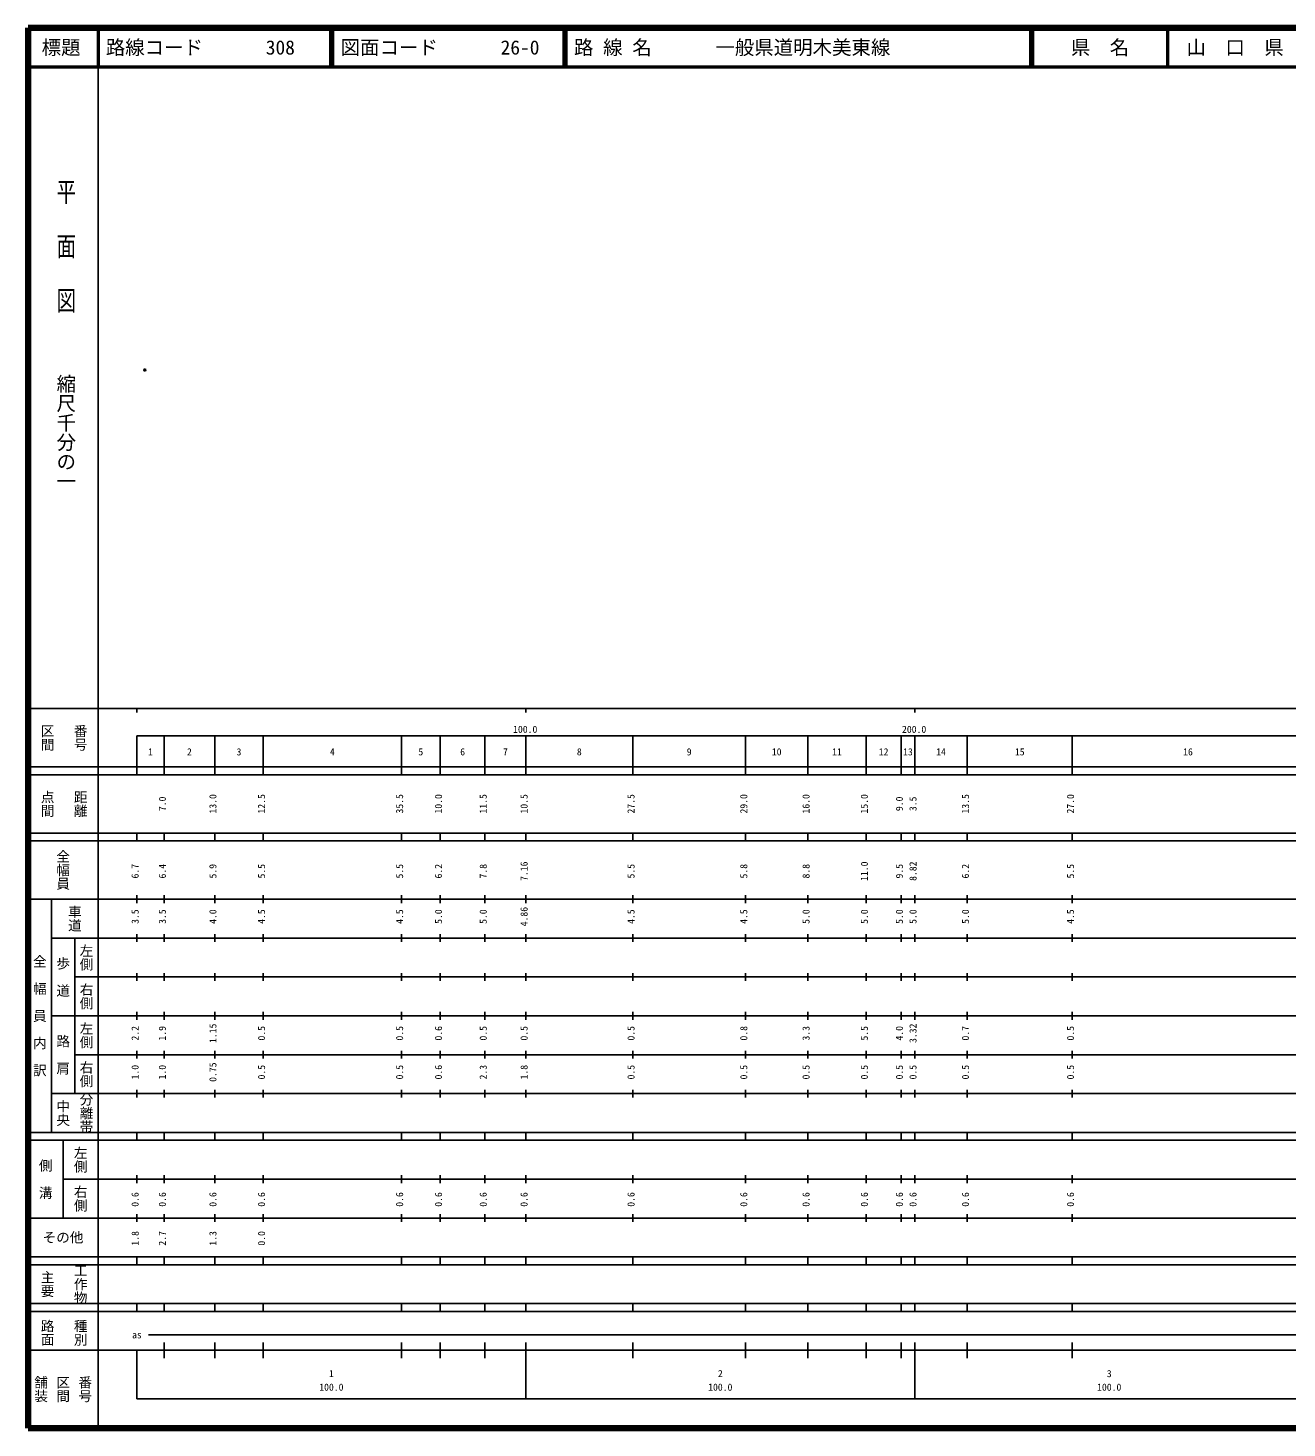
# Model space of a CAD drawing. Units: millimetres on the paper. Extents: x 40 to 680, y 20 to 380.
# Drawn here: x 40 to 363.7, y 20 to 380 of the extents above; entities that cross this region are included whole.
import ezdxf
from ezdxf.enums import TextEntityAlignment as Align

# ---------------------------------------------------------------- set-up
doc = ezdxf.new("R2010")
doc.units = ezdxf.units.MM
doc.header["$PDMODE"] = 32
doc.header["$PDSIZE"] = 0.5
doc.layers.add('M-OTRS', color=6, linetype='Continuous')
doc.layers.add('M-TTL-TXT', color=7, linetype='Continuous')
for name, color, linetype, lineweight in [('M-TTL', 2, 'Continuous', 140), ('M-TTL-BAND', 7, 'Continuous', 25), ('M-TTL-LINE', 7, 'Continuous', 50)]:
    doc.layers.add(name, color=color, linetype=linetype, lineweight=lineweight)
doc.styles.add('@ＭＳ ゴシック', font='')
doc.styles.add('ＭＳ ゴシック', font='')
doc.styles.get('@ＭＳ ゴシック').set_extended_font_data('@MS Gothic')
doc.styles.get('ＭＳ ゴシック').set_extended_font_data('MS Gothic')

msp = doc.modelspace()

# ---------------------------------------------------------------- linework, layer by layer
at = {"layer": 'M-OTRS'}
msp.add_point((70.008, 292.062), dxfattribs=at)
at = {"layer": 'M-TTL'}
for p, q in [((40, 380), (40, 20)), ((680, 380), (40, 380)), ((40, 20), (680, 20))]:
    msp.add_line(p, q, dxfattribs=at)
at = {"layer": 'M-TTL-BAND'}
for p, q in [((58, 370), (58, 20)), ((40, 205), (579, 205)), ((68, 205), (68, 204)), ((168, 205), (168, 204)), ((268, 205), (268, 204)), ((68, 198), (579, 198)), ((68, 198), (68, 188)), ((75, 188), (75, 198)), ((88, 188), (88, 198)), ((100.5, 188), (100.5, 198)), ((136, 188), (136, 198)), ((146, 188), (146, 198)), ((157.5, 188), (157.5, 198)), ((168, 188), (168, 198)), ((195.5, 188), (195.5, 198)), ((224.5, 188), (224.5, 198)), ((240.5, 188), (240.5, 198)), ((255.5, 188), (255.5, 198)), ((264.5, 188), (264.5, 198)), ((268, 188), (268, 198)), ((281.5, 188), (281.5, 198)), ((308.5, 188), (308.5, 198)), ((40, 190), (579, 190)), ((40, 188), (579, 188)), ((40, 173), (579, 173)), ((68, 171), (68, 173)), ((75, 171), (75, 173)), ((88, 171), (88, 173)), ((100.5, 171), (100.5, 173)), ((136, 171), (136, 173)), ((146, 171), (146, 173)), ((157.5, 171), (157.5, 173)), ((168, 171), (168, 173)), ((195.5, 171), (195.5, 173)), ((224.5, 171), (224.5, 173)), ((240.5, 171), (240.5, 173)), ((255.5, 171), (255.5, 173)), ((264.5, 171), (264.5, 173)), ((268, 171), (268, 173)), ((281.5, 171), (281.5, 173)), ((308.5, 171), (308.5, 173)), ((40, 171), (579, 171)), ((40, 156), (579, 156)), ((46, 96), (46, 156)), ((68, 155), (68, 157)), ((75, 155), (75, 157)), ((88, 155), (88, 157)), ((100.5, 155), (100.5, 157)), ((136, 155), (136, 157)), ((146, 155), (146, 157)), ((157.5, 155), (157.5, 157)), ((168, 155), (168, 157)), ((195.5, 155), (195.5, 157)), ((224.5, 155), (224.5, 157)), ((240.5, 155), (240.5, 157)), ((255.5, 155), (255.5, 157)), ((264.5, 155), (264.5, 157)), ((268, 155), (268, 157)), ((281.5, 155), (281.5, 157)), ((308.5, 155), (308.5, 157)), ((46, 146), (579, 146)), ((52, 146), (52, 106)), ((68, 145), (68, 147)), ((75, 145), (75, 147)), ((88, 145), (88, 147)), ((100.5, 145), (100.5, 147)), ((136, 145), (136, 147)), ((146, 145), (146, 147)), ((157.5, 145), (157.5, 147)), ((168, 145), (168, 147)), ((195.5, 145), (195.5, 147)), ((224.5, 145), (224.5, 147)), ((240.5, 145), (240.5, 147)), ((255.5, 145), (255.5, 147)), ((264.5, 145), (264.5, 147)), ((268, 145), (268, 147)), ((281.5, 145), (281.5, 147)), ((308.5, 145), (308.5, 147)), ((68, 135), (68, 137)), ((75, 135), (75, 137)), ((88, 135), (88, 137)), ((100.5, 135), (100.5, 137)), ((136, 135), (136, 137)), ((146, 135), (146, 137)), ((157.5, 135), (157.5, 137)), ((168, 135), (168, 137)), ((195.5, 135), (195.5, 137)), ((224.5, 135), (224.5, 137)), ((240.5, 135), (240.5, 137)), ((255.5, 135), (255.5, 137)), ((264.5, 135), (264.5, 137)), ((268, 135), (268, 137)), ((281.5, 135), (281.5, 137)), ((308.5, 135), (308.5, 137)), ((52, 136), (579, 136)), ((46, 126), (579, 126)), ((68, 125), (68, 127)), ((75, 125), (75, 127)), ((88, 125), (88, 127)), ((100.5, 125), (100.5, 127)), ((136, 125), (136, 127)), ((146, 125), (146, 127)), ((157.5, 125), (157.5, 127)), ((168, 125), (168, 127)), ((195.5, 125), (195.5, 127)), ((224.5, 125), (224.5, 127)), ((240.5, 125), (240.5, 127)), ((255.5, 125), (255.5, 127)), ((264.5, 125), (264.5, 127)), ((268, 125), (268, 127)), ((281.5, 125), (281.5, 127)), ((308.5, 125), (308.5, 127)), ((52, 116), (579, 116)), ((68, 115), (68, 117)), ((75, 115), (75, 117)), ((88, 115), (88, 117)), ((100.5, 115), (100.5, 117)), ((136, 115), (136, 117)), ((146, 115), (146, 117)), ((157.5, 115), (157.5, 117)), ((168, 115), (168, 117)), ((195.5, 115), (195.5, 117)), ((224.5, 115), (224.5, 117)), ((240.5, 115), (240.5, 117)), ((255.5, 115), (255.5, 117)), ((264.5, 115), (264.5, 117)), ((268, 115), (268, 117)), ((281.5, 115), (281.5, 117)), ((308.5, 115), (308.5, 117)), ((46, 106), (579, 106)), ((68, 105), (68, 107)), ((75, 105), (75, 107)), ((88, 105), (88, 107)), ((100.5, 105), (100.5, 107)), ((136, 105), (136, 107)), ((146, 105), (146, 107)), ((157.5, 105), (157.5, 107)), ((168, 105), (168, 107)), ((195.5, 105), (195.5, 107)), ((224.5, 105), (224.5, 107)), ((240.5, 105), (240.5, 107)), ((255.5, 105), (255.5, 107)), ((264.5, 105), (264.5, 107)), ((268, 105), (268, 107)), ((281.5, 105), (281.5, 107)), ((308.5, 105), (308.5, 107)), ((40, 96), (579, 96)), ((40, 94), (579, 94)), ((49, 94), (49, 74)), ((68, 94), (68, 96)), ((75, 94), (75, 96)), ((88, 94), (88, 96)), ((100.5, 94), (100.5, 96)), ((136, 94), (136, 96)), ((146, 94), (146, 96)), ((157.5, 94), (157.5, 96)), ((168, 94), (168, 96)), ((195.5, 94), (195.5, 96)), ((224.5, 94), (224.5, 96)), ((240.5, 94), (240.5, 96)), ((255.5, 94), (255.5, 96)), ((264.5, 94), (264.5, 96)), ((268, 94), (268, 96)), ((281.5, 94), (281.5, 96)), ((308.5, 94), (308.5, 96)), ((49, 84), (579, 84)), ((68, 83), (68, 85)), ((75, 83), (75, 85)), ((88, 83), (88, 85)), ((100.5, 83), (100.5, 85)), ((136, 83), (136, 85)), ((146, 83), (146, 85)), ((157.5, 83), (157.5, 85)), ((168, 83), (168, 85)), ((195.5, 83), (195.5, 85)), ((224.5, 83), (224.5, 85)), ((240.5, 83), (240.5, 85)), ((255.5, 83), (255.5, 85)), ((264.5, 83), (264.5, 85)), ((268, 83), (268, 85)), ((281.5, 83), (281.5, 85)), ((308.5, 83), (308.5, 85)), ((40, 74), (579, 74)), ((68, 73), (68, 75)), ((75, 73), (75, 75)), ((88, 73), (88, 75)), ((100.5, 73), (100.5, 75)), ((136, 73), (136, 75)), ((146, 73), (146, 75)), ((157.5, 73), (157.5, 75)), ((168, 73), (168, 75)), ((195.5, 73), (195.5, 75)), ((224.5, 73), (224.5, 75)), ((240.5, 73), (240.5, 75)), ((255.5, 73), (255.5, 75)), ((264.5, 73), (264.5, 75)), ((268, 73), (268, 75)), ((281.5, 73), (281.5, 75)), ((308.5, 73), (308.5, 75)), ((40, 64), (579, 64)), ((40, 62), (579, 62)), ((68, 62), (68, 64)), ((75, 62), (75, 64)), ((88, 62), (88, 64)), ((100.5, 62), (100.5, 64)), ((136, 62), (136, 64)), ((146, 62), (146, 64)), ((157.5, 62), (157.5, 64)), ((168, 62), (168, 64)), ((195.5, 62), (195.5, 64)), ((224.5, 62), (224.5, 64)), ((240.5, 62), (240.5, 64)), ((255.5, 62), (255.5, 64)), ((264.5, 62), (264.5, 64)), ((268, 62), (268, 64)), ((281.5, 62), (281.5, 64)), ((308.5, 62), (308.5, 64)), ((40, 52), (579, 52)), ((68, 50), (68, 52)), ((75, 50), (75, 52)), ((88, 50), (88, 52)), ((100.5, 50), (100.5, 52)), ((136, 50), (136, 52)), ((146, 50), (146, 52)), ((157.5, 50), (157.5, 52)), ((168, 50), (168, 52)), ((195.5, 50), (195.5, 52)), ((224.5, 50), (224.5, 52)), ((240.5, 50), (240.5, 52)), ((255.5, 50), (255.5, 52)), ((264.5, 50), (264.5, 52)), ((268, 50), (268, 52)), ((281.5, 50), (281.5, 52)), ((308.5, 50), (308.5, 52)), ((40, 50), (579, 50)), ((71, 44), (565, 44)), ((40, 40), (579, 40)), ((68, 40), (68, 27.5)), ((75, 38), (75, 42)), ((88, 38), (88, 42)), ((100.5, 38), (100.5, 42)), ((136, 38), (136, 42)), ((146, 38), (146, 42)), ((157.5, 38), (157.5, 42)), ((168, 27.5), (168, 42)), ((195.5, 38), (195.5, 42)), ((224.5, 38), (224.5, 42)), ((240.5, 38), (240.5, 42)), ((255.5, 38), (255.5, 42)), ((264.5, 38), (264.5, 42)), ((268, 27.5), (268, 42)), ((281.5, 38), (281.5, 42)), ((308.5, 38), (308.5, 42)), ((68, 27.5), (579, 27.5))]:
    msp.add_line(p, q, dxfattribs=at)
at = {"layer": 'M-TTL-LINE'}
for p, q in [((58, 380), (58, 370)), ((117.75, 380), (117.75, 370)), ((118.25, 380), (118.25, 370)), ((177.75, 380), (177.75, 370)), ((178.25, 380), (178.25, 370)), ((297.75, 380), (297.75, 370)), ((298.25, 380), (298.25, 370)), ((333, 380), (333, 370)), ((40, 370), (680, 370))]:
    msp.add_line(p, q, dxfattribs=at)

# ---------------------------------------------------------------- texts
at = {"layer": 'M-TTL-BAND', "style": '@ＭＳ ゴシック', "width": 1.4}
msp.add_text('平  面  図', height=3.666, rotation=270, dxfattribs=at).set_placement((49.777, 306.475), align=Align.MIDDLE_RIGHT)
at = {"layer": 'M-TTL-BAND', "style": '@ＭＳ ゴシック'}
msp.add_text('縮尺千分の一', height=3.666, rotation=270, dxfattribs=at).set_placement((49.777, 261.03), align=Align.MIDDLE_RIGHT)
for s, p in [('区間', (45, 197.5)), ('番号', (53.5, 197.5)), ('点間', (45, 180.5)), ('距離', (53.5, 180.5)), ('全幅員', (49, 163.5)), ('車道', (52, 151)), ('左側', (55, 141)), ('全\u3000幅\u3000員\u3000内\u3000訳', (43, 126)), ('歩\u3000道', (49, 136)), ('右側', (55, 131)), ('左側', (55, 121)), ('路\u3000肩', (49, 116)), ('右側', (55, 111)), ('分離帯', (55, 101)), ('中央', (49, 101)), ('左側', (53.5, 89)), ('側\u3000溝', (44.5, 84)), ('右側', (53.5, 79)), ('工作物', (53.5, 57)), ('主要', (45, 57)), ('路面', (45, 44.5)), ('種別', (53.5, 44.5)), ('舗装', (43.333, 30)), ('区間', (49, 30)), ('番号', (54.667, 30))]:
    msp.add_text(s, height=2.566, rotation=270, dxfattribs=at).set_placement(p, align=Align.MIDDLE_CENTER)
at = {"layer": 'M-TTL-BAND', "style": 'ＭＳ ゴシック'}
for s, p in [('100.0', (167.844, 198.195)), ('200.0', (267.844, 198.195)), ('1', (71.5, 192.405)), ('2', (81.5, 192.405)), ('3', (94.25, 192.405)), ('4', (118.25, 192.405)), ('5', (141, 192.405)), ('6', (151.75, 192.405)), ('7', (162.75, 192.405)), ('8', (181.75, 192.405)), ('9', (210, 192.405)), ('10', (232.5, 192.405)), ('11', (248, 192.405)), ('12', (260, 192.405)), ('13', (266.25, 192.405)), ('14', (274.75, 192.405)), ('15', (295, 192.405)), ('16', (338.25, 192.405)), ('as', (68, 42.5)), ('1', (118, 32.523)), ('2', (218, 32.523)), ('3', (318, 32.523)), ('100.0', (118, 29.033)), ('100.0', (218, 29.033)), ('100.0', (318, 29.033))]:
    msp.add_text(s, height=1.833, dxfattribs=at).set_placement(p, align=Align.BOTTOM_CENTER)
for s, p in [('7.0', (76, 180.5)), ('13.0', (89, 180.5)), ('12.5', (101.5, 180.5)), ('35.5', (137, 180.5)), ('10.0', (147, 180.5)), ('11.5', (158.5, 180.5)), ('10.5', (169, 180.5)), ('27.5', (196.5, 180.5)), ('29.0', (225.5, 180.5)), ('16.0', (241.5, 180.5)), ('15.0', (256.5, 180.5)), ('9.0', (265.5, 180.5)), ('3.5', (269, 180.5)), ('13.5', (282.5, 180.5)), ('27.0', (309.5, 180.5)), ('6.7', (69, 163.174)), ('6.4', (76, 163.174)), ('5.9', (89, 163.174)), ('5.5', (101.5, 163.174)), ('5.5', (137, 163.174)), ('6.2', (147, 163.174)), ('7.8', (158.5, 163.174)), ('7.16', (169, 163.174)), ('5.5', (196.5, 163.174)), ('5.8', (225.5, 163.174)), ('8.8', (241.5, 163.174)), ('11.0', (256.5, 163.174)), ('9.5', (265.5, 163.174)), ('8.82', (269, 163.174)), ('6.2', (282.5, 163.174)), ('5.5', (309.5, 163.174)), ('3.5', (69, 151.5)), ('3.5', (76, 151.5)), ('4.0', (89, 151.5)), ('4.5', (101.5, 151.5)), ('4.5', (137, 151.5)), ('5.0', (147, 151.5)), ('5.0', (158.5, 151.5)), ('4.86', (169, 151.5)), ('4.5', (196.5, 151.5)), ('4.5', (225.5, 151.5)), ('5.0', (241.5, 151.5)), ('5.0', (256.5, 151.5)), ('5.0', (265.5, 151.5)), ('5.0', (269, 151.5)), ('5.0', (282.5, 151.5)), ('4.5', (309.5, 151.5)), ('2.2', (69, 121.5)), ('1.9', (76, 121.5)), ('1.15', (89, 121.5)), ('0.5', (101.5, 121.5)), ('0.5', (137, 121.5)), ('0.6', (147, 121.5)), ('0.5', (158.5, 121.5)), ('0.5', (169, 121.5)), ('0.5', (196.5, 121.5)), ('0.8', (225.5, 121.5)), ('3.3', (241.5, 121.5)), ('5.5', (256.5, 121.5)), ('4.0', (265.5, 121.5)), ('3.32', (269, 121.5)), ('0.7', (282.5, 121.5)), ('0.5', (309.5, 121.5)), ('1.0', (69, 111.5)), ('1.0', (76, 111.5)), ('0.75', (89, 111.5)), ('0.5', (101.5, 111.5)), ('0.5', (137, 111.5)), ('0.6', (147, 111.5)), ('2.3', (158.5, 111.5)), ('1.8', (169, 111.5)), ('0.5', (196.5, 111.5)), ('0.5', (225.5, 111.5)), ('0.5', (241.5, 111.5)), ('0.5', (256.5, 111.5)), ('0.5', (265.5, 111.5)), ('0.5', (269, 111.5)), ('0.5', (282.5, 111.5)), ('0.5', (309.5, 111.5)), ('0.6', (69, 78.764)), ('0.6', (76, 78.764)), ('0.6', (89, 78.764)), ('0.6', (101.5, 78.764)), ('0.6', (137, 78.764)), ('0.6', (147, 78.764)), ('0.6', (158.5, 78.764)), ('0.6', (169, 78.764)), ('0.6', (196.5, 78.764)), ('0.6', (225.5, 78.764)), ('0.6', (241.5, 78.764)), ('0.6', (256.5, 78.764)), ('0.6', (265.5, 78.764)), ('0.6', (269, 78.764)), ('0.6', (282.5, 78.764)), ('0.6', (309.5, 78.764)), ('1.8', (69, 68.764)), ('2.7', (76, 68.764)), ('1.3', (89, 68.764)), ('0.0', (101.5, 68.764))]:
    msp.add_text(s, height=1.833, rotation=90, dxfattribs=at).set_placement(p, align=Align.BOTTOM_CENTER)
msp.add_text('その他', height=2.566, dxfattribs=at).set_placement((49, 69), align=Align.MIDDLE_CENTER)
at = {"layer": 'M-TTL-TXT', "style": 'ＭＳ ゴシック'}
for s, p in [('標題', (48.5, 375)), ('県\u3000名', (315.625, 375)), ('山\u3000口\u3000県', (350.375, 375))]:
    msp.add_text(s, height=3.666, dxfattribs=at).set_placement(p, align=Align.MIDDLE_CENTER)
for s, p in [('路線コード', (60, 375)), ('308', (101.142, 375)), ('図面コード', (120.38, 375)), ('26-0', (161.521, 375)), ('路 線 名', (180.38, 375)), ('一般県道明木美東線', (216.734, 375))]:
    msp.add_text(s, height=3.666, dxfattribs=at).set_placement(p, align=Align.MIDDLE_LEFT)

doc.saveas('drawing.dxf')
